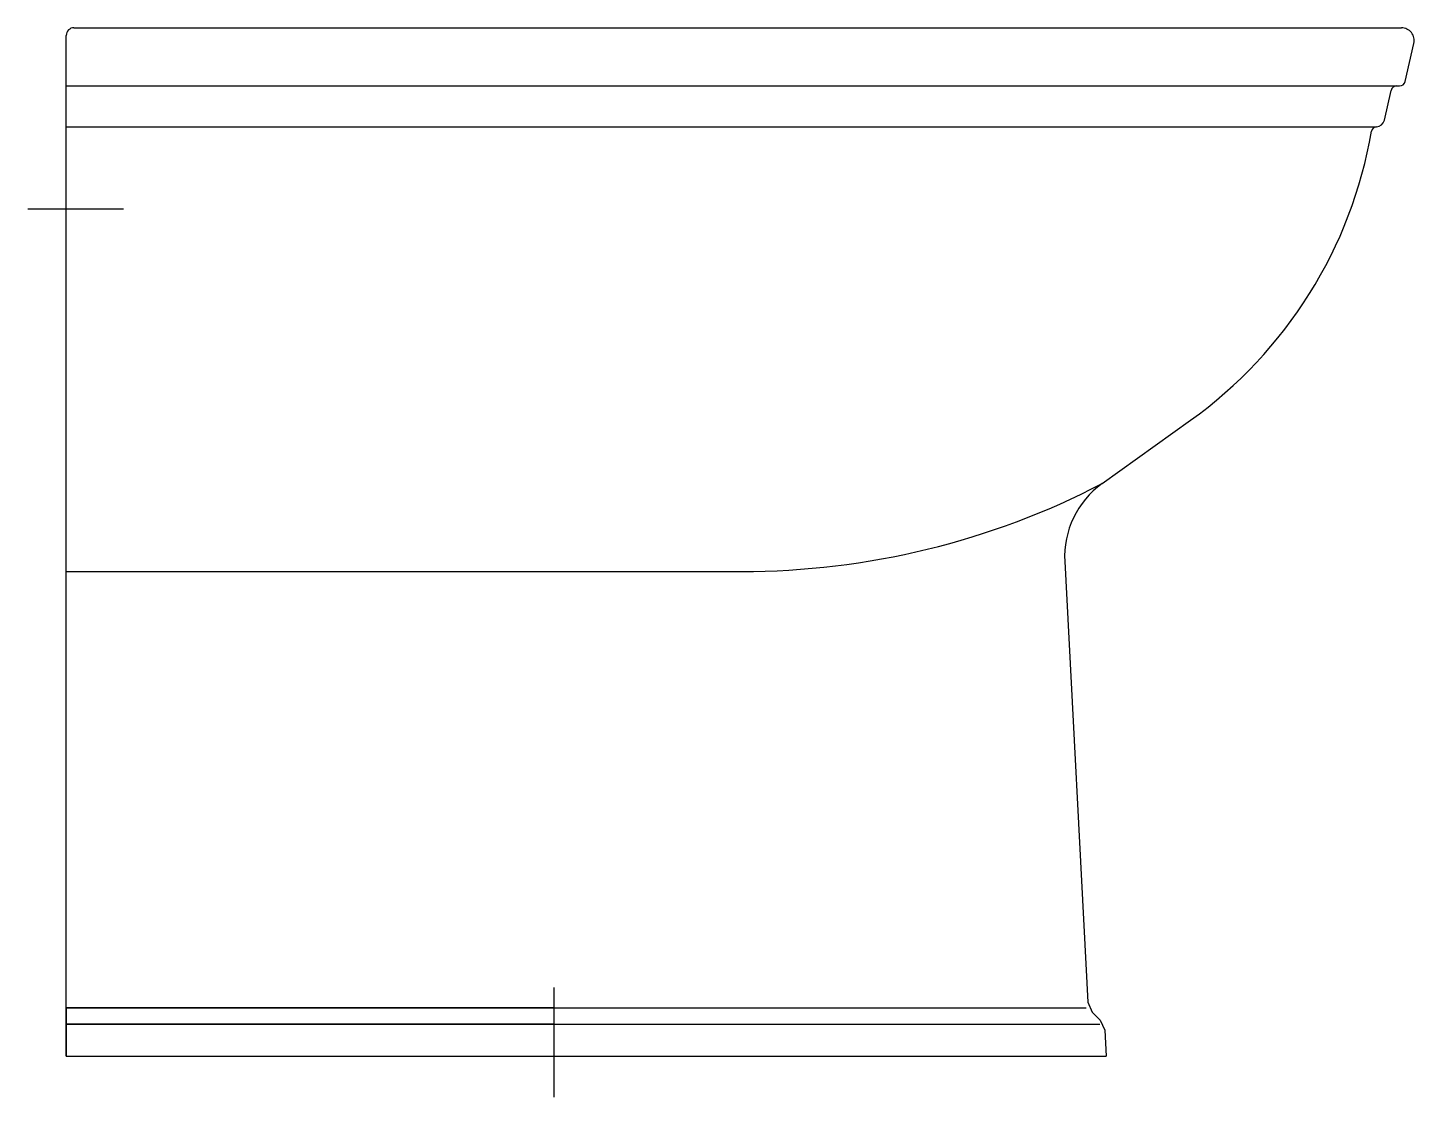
# Model space of a CAD drawing. Extents: x -518.574 to -518.035, y 324.753 to 325.169.
import ezdxf

# ---------------------------------------------------------------- set-up
doc = ezdxf.new("R2010")
doc.units = 0
doc.header["$LTSCALE"] = 0.2
doc.header["$MEASUREMENT"] = 0
doc.linetypes.add('AXES', pattern=[0.54, 0.3, -0.08, 0.08, -0.08])
doc.linetypes.add('CONTINU', pattern=[0])
doc.layers.get('0').update_dxf_attribs({"linetype": 'CONTINUOUS'})
doc.layers.add('DECA_EIXOS', color=5, linetype='AXES')

msp = doc.modelspace()

# ---------------------------------------------------------------- linework, layer by layer
at = {"linetype": 'CONTINUOUS'}
for p, q in [((-518.17059, 324.96118), (-518.16161, 324.78978)), ((-518.16161, 324.78978), (-518.15987, 324.78585)), ((-518.15987, 324.78585), (-518.1568, 324.78279)), ((-518.1568, 324.78279), (-518.15504, 324.77881)), ((-518.15504, 324.77881), (-518.15451, 324.76875))]:
    msp.add_line(p, q, dxfattribs=at)
at = {"linetype": 'CONTINU'}
for points in [[(-518.55602, 325.16875, 0.414235), (-518.55902, 325.16575)], [(-518.03474, 325.16264, 0.481451), (-518.03961, 325.16875)], [(-518.04035, 325.14611, 0.349635), (-518.0381, 325.14786)], [(-518.04137, 325.14611, 0.349417), (-518.04361, 325.14435)], [(-518.04927, 325.13014, 0.321007), (-518.04625, 325.13276)], [(-518.12168, 325.01605, 0.197157), (-518.05122, 325.12848)], [(-518.04927, 325.13014, 0.36254), (-518.05122, 325.12848)], [(-518.29621, 324.95726, 0.120104), (-518.15605, 324.99142)], [(-518.15605, 324.99142, 0.255725), (-518.17059, 324.96118)]]:
    msp.add_lwpolyline(points, format="xyb", dxfattribs=at)
for points in [[(-518.55902, 324.76875), (-518.55902, 325.16575)], [(-518.55602, 325.16875), (-518.03961, 325.16875)], [(-518.0381, 325.14786), (-518.03474, 325.16264)], [(-518.55902, 325.14611), (-518.04035, 325.14611)], [(-518.04625, 325.13276), (-518.04361, 325.14435)], [(-518.55902, 325.13014), (-518.04927, 325.13014)], [(-518.15605, 324.99142), (-518.12168, 325.01605)], [(-518.55902, 324.95726), (-518.29621, 324.95726)], [(-518.55902, 324.7876), (-518.16221, 324.7876)], [(-518.55902, 324.78115), (-518.15688, 324.78115)], [(-518.55902, 324.76875), (-518.15451, 324.76875)]]:
    msp.add_lwpolyline(points, dxfattribs=at)
at = {"linetype": 'CONTINUOUS'}
for points in [[(-518.55902, 324.78115), (-518.36925, 324.78115), (-518.36925, 324.7876), (-518.55902, 324.7876)], [(-518.55902, 324.76875), (-518.36925, 324.76875), (-518.36925, 324.78115), (-518.55902, 324.78115)]]:
    msp.add_lwpolyline(points, close=True, dxfattribs=at)
at = {"layer": 'DECA_EIXOS'}
for points in [[(-518.574, 325.09835), (-518.53668, 325.09835)], [(-518.36925, 324.75277), (-518.36925, 324.79544)]]:
    msp.add_lwpolyline(points, dxfattribs=at)

doc.saveas('drawing.dxf')
